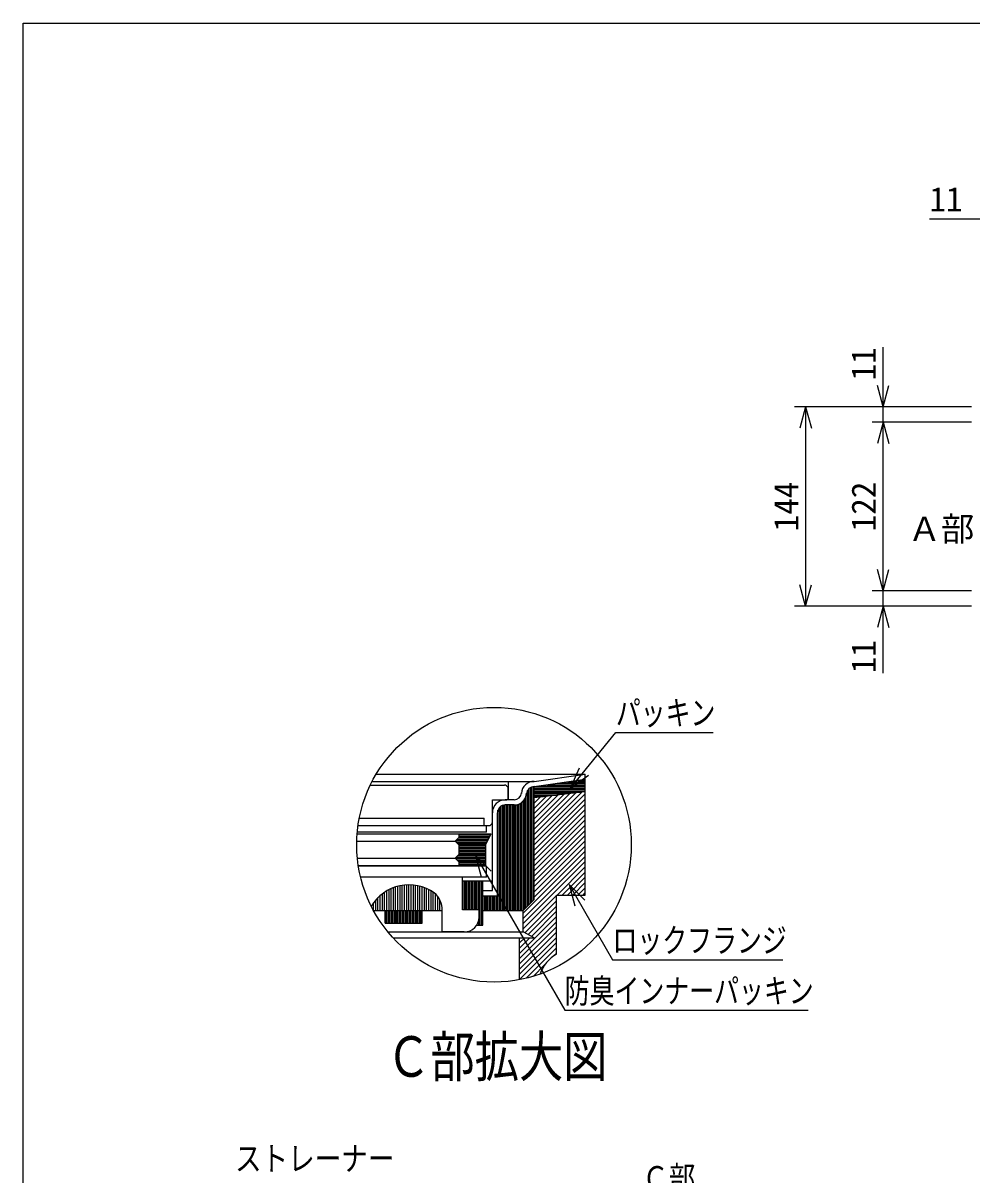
# Model space of a CAD drawing. Units: millimetres, scale not verified. Extents: x -1092 to 1092, y -744 to 696.
# Drawn here: x -1092 to -406, y -137 to 696 of the extents above; entities that cross this region are included whole.
import ezdxf
from ezdxf.enums import TextEntityAlignment as Align

# ---------------------------------------------------------------- set-up
doc = ezdxf.new("R2010")
doc.units = ezdxf.units.MM
doc.header["$LTSCALE"] = 8
for name, color, linetype in [('0-5_寸法線', 7, 'Continuous'), ('0-7_枠細線', 5, 'Continuous'), ('0-8_枠中線', 5, 'Continuous'), ('0-A_極細1', 7, 'Continuous'), ('0-D_寸法1', 7, 'Continuous'), ('1-1_寸法4', 7, 'Continuous')]:
    doc.layers.add(name, color=color, linetype=linetype)
doc.styles.add('ＭＳ ゴシック', font='')
doc.styles.get('ＭＳ ゴシック').set_extended_font_data('MS Gothic')

msp = doc.modelspace()

# ---------------------------------------------------------------- linework, layer by layer
at = {"layer": '0-5_寸法線'}
for p, q in [((-436.548, 554.534), (-378.996, 554.534)), ((-469.996, 407.534), (-469.996, 461.652)), ((-469.996, 418.534), (-474.137, 433.989)), ((-469.996, 418.534), (-465.855, 433.989)), ((-405.996, 418.534), (-533.996, 418.534)), ((-525.996, 418.534), (-530.137, 403.079)), ((-525.996, 418.534), (-521.855, 403.079)), ((-525.996, 418.534), (-525.996, 274.534)), ((-405.996, 418.534), (-477.996, 418.534)), ((-405.996, 407.534), (-477.996, 407.534)), ((-469.996, 407.534), (-474.137, 392.079)), ((-469.996, 407.534), (-465.855, 392.079)), ((-469.996, 285.534), (-469.996, 407.534)), ((-469.996, 285.534), (-474.137, 300.989)), ((-469.996, 285.534), (-465.855, 300.989)), ((-525.996, 274.534), (-530.137, 289.989)), ((-525.996, 274.534), (-521.855, 289.989)), ((-405.996, 285.534), (-477.996, 285.534)), ((-469.996, 225.953), (-469.996, 285.534)), ((-405.996, 274.534), (-533.996, 274.534)), ((-405.996, 274.534), (-477.996, 274.534)), ((-469.996, 274.534), (-474.137, 259.079)), ((-469.996, 274.534), (-465.855, 259.079))]:
    msp.add_line(p, q, dxfattribs=at)
at = {"layer": '0-8_枠中線'}
msp.add_lwpolyline([(-1092, -744), (-1092, 696), (1092, 696), (1092, -744)], close=True, dxfattribs=at)
at = {"layer": '0-A_極細1'}
for p, q in [((-836.542, 153.048), (-685.385, 153.048)), ((-722.297, 147.79), (-685.385, 153.048)), ((-685.385, 149.353), (-685.385, 153.048)), ((-685.385, 68.58), (-685.385, 152.972)), ((-840.815, 145.124), (-743.785, 145.124)), ((-839.48, 147.79), (-722.297, 147.79)), ((-741.119, 135.524), (-741.119, 142.457)), ((-740.852, 134.457), (-740.852, 147.79)), ((-726.142, 58.5), (-726.142, 142.528)), ((-725.076, 59.567), (-725.076, 143.319)), ((-724.009, 60.633), (-724.009, 143.789)), ((-722.942, 61.7), (-722.942, 144.02)), ((-722.297, 144.019), (-685.385, 149.277)), ((-722.297, 62.345), (-722.297, 144.057)), ((-722.297, 143.195), (-685.385, 143.195)), ((-722.297, 142.128), (-685.385, 142.128)), ((-720.597, 144.261), (-685.385, 144.261)), ((-713.108, 145.328), (-685.385, 145.328)), ((-705.619, 146.395), (-685.385, 146.395)), ((-698.13, 147.461), (-685.385, 147.461)), ((-690.641, 148.528), (-685.385, 148.528)), ((-736.899, 134.457), (-743.252, 134.457)), ((-730.409, 54.457), (-730.409, 133.459)), ((-729.342, 55.3), (-729.342, 134.78)), ((-728.276, 56.367), (-728.276, 136.989)), ((-727.209, 57.433), (-727.209, 141.147)), ((-722.297, 141.061), (-685.385, 141.061)), ((-685.385, 140.286), (-722.297, 136.019)), ((-722.297, 139.995), (-687.905, 139.995)), ((-722.297, 105.649), (-687.957, 139.989)), ((-722.297, 109.42), (-692.221, 139.496)), ((-722.297, 113.191), (-696.486, 139.003)), ((-722.297, 138.928), (-697.133, 138.928)), ((-722.297, 101.877), (-685.385, 138.789)), ((-722.297, 116.962), (-700.75, 138.51)), ((-722.297, 120.734), (-705.014, 138.017)), ((-722.297, 137.861), (-706.361, 137.861)), ((-722.297, 124.505), (-709.278, 137.524)), ((-722.297, 128.276), (-713.542, 137.031)), ((-722.297, 136.795), (-715.589, 136.795)), ((-722.297, 132.047), (-717.806, 136.538)), ((-722.297, 135.818), (-722.07, 136.045)), ((-722.297, 98.106), (-685.385, 135.018)), ((-752.585, 68.857), (-752.585, 125.124)), ((-748.852, 65.124), (-748.852, 125.124)), ((-748.542, 54.457), (-748.542, 126.96)), ((-747.476, 54.457), (-747.476, 128.801)), ((-746.409, 54.457), (-746.409, 129.749)), ((-745.342, 54.457), (-745.342, 130.319)), ((-744.276, 54.457), (-744.276, 130.629)), ((-736.899, 130.724), (-743.252, 130.724)), ((-743.209, 54.457), (-743.209, 130.724)), ((-742.142, 54.457), (-742.142, 130.724)), ((-741.076, 54.457), (-741.076, 130.724)), ((-740.009, 54.457), (-740.009, 130.724)), ((-738.942, 54.457), (-738.942, 130.724)), ((-737.876, 54.457), (-737.876, 130.724)), ((-736.809, 54.457), (-736.809, 130.724)), ((-735.742, 54.457), (-735.742, 130.798)), ((-734.676, 54.457), (-734.676, 131)), ((-733.609, 54.457), (-733.609, 131.341)), ((-732.542, 54.457), (-732.542, 131.839)), ((-731.476, 54.457), (-731.476, 132.524)), ((-722.297, 94.335), (-685.385, 131.247)), ((-722.297, 90.564), (-685.385, 127.476)), ((-848.808, 121.124), (-758.452, 121.124)), ((-758.452, 115.79), (-758.452, 121.124)), ((-722.297, 86.792), (-685.385, 123.704)), ((-722.297, 83.021), (-685.385, 119.933)), ((-850.347, 109.956), (-753.385, 109.956)), ((-756.852, 110.994), (-850.258, 110.994)), ((-849.704, 115.79), (-755.252, 115.79)), ((-776.852, 109.956), (-776.852, 107.289)), ((-776.852, 109.061), (-753.863, 109.061)), ((-757.652, 101.956), (-753.385, 109.956)), ((-756.852, 110.994), (-756.852, 115.79)), ((-722.297, 79.25), (-685.385, 116.162)), ((-722.297, 75.479), (-685.385, 112.391)), ((-722.297, 71.707), (-685.385, 108.619)), ((-850.631, 104.623), (-779.519, 104.623)), ((-779.519, 104.623), (-776.852, 107.289)), ((-776.852, 101.956), (-779.519, 104.623)), ((-779.347, 104.795), (-756.138, 104.795)), ((-778.624, 103.728), (-756.707, 103.728)), ((-778.28, 105.861), (-755.569, 105.861)), ((-777.557, 102.661), (-757.276, 102.661)), ((-777.213, 106.928), (-755, 106.928)), ((-776.852, 107.995), (-754.431, 107.995)), ((-776.852, 101.956), (-776.852, 95.023)), ((-776.852, 101.595), (-757.652, 101.595)), ((-776.852, 100.528), (-757.652, 100.528)), ((-757.652, 101.956), (-757.652, 87.023)), ((-722.297, 67.936), (-685.385, 104.848)), ((-722.297, 64.165), (-685.385, 101.077)), ((-850.195, 92.356), (-779.519, 92.356)), ((-779.157, 91.995), (-757.652, 91.995)), ((-778.813, 93.061), (-757.652, 93.061)), ((-777.747, 94.128), (-757.652, 94.128)), ((-776.852, 99.461), (-757.652, 99.461)), ((-776.852, 98.395), (-757.652, 98.395)), ((-776.852, 97.328), (-757.652, 97.328)), ((-776.852, 96.261), (-757.652, 96.261)), ((-776.852, 95.195), (-757.652, 95.195)), ((-730.185, 52.506), (-685.385, 97.306)), ((-730.185, 48.735), (-685.385, 93.535)), ((-849.528, 87.023), (-757.652, 87.023)), ((-756.852, 86.461), (-849.44, 86.461)), ((-778.091, 90.928), (-757.652, 90.928)), ((-777.024, 89.861), (-757.652, 89.861)), ((-776.852, 89.689), (-776.852, 87.023)), ((-776.852, 88.795), (-757.652, 88.795)), ((-776.852, 87.728), (-757.652, 87.728)), ((-756.852, 78.461), (-756.852, 86.461)), ((-730.185, 44.963), (-685.385, 89.763)), ((-705.758, 65.619), (-685.385, 85.992)), ((-774.185, 78.461), (-847.832, 78.461)), ((-756.852, 78.461), (-774.185, 78.461)), ((-774.185, 54.994), (-774.185, 78.461)), ((-774.185, 75.79), (-752.585, 75.79)), ((-774.142, 54.994), (-774.142, 75.79)), ((-773.076, 54.994), (-773.076, 75.79)), ((-772.009, 54.994), (-772.009, 75.79)), ((-770.942, 54.994), (-770.942, 75.79)), ((-769.876, 54.994), (-769.876, 75.79)), ((-768.809, 54.994), (-768.809, 75.79)), ((-767.742, 54.994), (-767.742, 75.79)), ((-766.676, 54.994), (-766.676, 75.79)), ((-765.609, 54.994), (-765.609, 75.79)), ((-764.542, 54.994), (-764.542, 75.79)), ((-763.476, 54.994), (-763.476, 75.79)), ((-762.409, 54.994), (-762.409, 75.79)), ((-761.342, 43.79), (-761.342, 75.79)), ((-760.276, 43.79), (-760.276, 75.79)), ((-759.519, 43.79), (-759.519, 75.79)), ((-701.987, 65.619), (-685.385, 82.221)), ((-698.216, 65.619), (-685.385, 78.45)), ((-830.521, 54.457), (-830.521, 67.67)), ((-828.921, 54.457), (-828.921, 68.663)), ((-827.321, 54.457), (-827.321, 69.532)), ((-825.721, 54.457), (-825.721, 70.289)), ((-824.121, 54.457), (-824.121, 70.94)), ((-822.521, 54.457), (-822.521, 71.495)), ((-820.921, 54.457), (-820.921, 71.956)), ((-819.321, 54.457), (-819.321, 72.33)), ((-817.721, 54.457), (-817.721, 72.618)), ((-816.121, 54.457), (-816.121, 72.823)), ((-814.521, 54.457), (-814.521, 72.947)), ((-812.921, 54.457), (-812.921, 72.99)), ((-811.321, 54.457), (-811.321, 72.954)), ((-809.721, 54.457), (-809.721, 72.837)), ((-808.121, 54.457), (-808.121, 72.639)), ((-806.521, 54.457), (-806.521, 72.358)), ((-804.921, 54.457), (-804.921, 71.992)), ((-803.321, 54.457), (-803.321, 71.538)), ((-801.721, 54.457), (-801.721, 70.992)), ((-800.121, 54.457), (-800.121, 70.349)), ((-798.521, 54.457), (-798.521, 69.602)), ((-796.921, 54.457), (-796.921, 68.743)), ((-795.321, 54.457), (-795.321, 67.761)), ((-759.519, 68.857), (-752.585, 68.857)), ((-694.444, 65.619), (-685.385, 74.678)), ((-690.673, 65.619), (-685.385, 70.907)), ((-686.902, 65.619), (-685.385, 67.136)), ((-838.521, 54.457), (-838.521, 60.098)), ((-836.921, 54.457), (-836.921, 62.078)), ((-835.321, 54.457), (-835.321, 63.775)), ((-833.721, 54.457), (-833.721, 65.249)), ((-832.121, 54.457), (-832.121, 66.538)), ((-793.721, 54.457), (-793.721, 66.488)), ((-792.121, 54.457), (-792.121, 64.686)), ((-790.521, 54.457), (-790.521, 62.11)), ((-759.519, 65.124), (-748.852, 65.124)), ((-759.209, 54.457), (-759.209, 65.124)), ((-758.142, 54.457), (-758.142, 65.124)), ((-757.076, 54.457), (-757.076, 65.124)), ((-756.009, 54.457), (-756.009, 65.124)), ((-754.942, 54.457), (-754.942, 65.124)), ((-753.876, 54.457), (-753.876, 65.124)), ((-752.809, 54.457), (-752.809, 65.124)), ((-751.742, 54.457), (-751.742, 65.124)), ((-750.676, 54.457), (-750.676, 65.124)), ((-749.609, 54.457), (-749.609, 65.124)), ((-730.185, 41.192), (-706.185, 65.192)), ((-722.297, 62.345), (-730.185, 54.457)), ((-729.191, 38.415), (-706.185, 61.421)), ((-706.185, 22.953), (-706.185, 65.619)), ((-840.121, 57.484), (-840.121, 57.735)), ((-838.536, 54.457), (-788.852, 54.457)), ((-829.992, 45.39), (-829.992, 54.457)), ((-829.609, 45.39), (-829.609, 54.457)), ((-828.542, 45.39), (-828.542, 54.457)), ((-827.476, 45.39), (-827.476, 54.457)), ((-826.409, 45.39), (-826.409, 54.457)), ((-825.342, 45.39), (-825.342, 54.457)), ((-824.276, 45.39), (-824.276, 54.457)), ((-823.209, 45.39), (-823.209, 54.457)), ((-822.142, 45.39), (-822.142, 54.457)), ((-821.076, 45.39), (-821.076, 54.457)), ((-820.009, 45.39), (-820.009, 54.457)), ((-818.942, 45.39), (-818.942, 54.457)), ((-817.876, 45.39), (-817.876, 54.457)), ((-816.809, 45.39), (-816.809, 54.457)), ((-815.742, 45.39), (-815.742, 54.457)), ((-814.676, 45.39), (-814.676, 54.457)), ((-813.609, 45.39), (-813.609, 54.457)), ((-812.542, 45.39), (-812.542, 54.457)), ((-811.476, 45.39), (-811.476, 54.457)), ((-810.409, 45.39), (-810.409, 54.457)), ((-809.342, 45.39), (-809.342, 54.457)), ((-808.276, 45.39), (-808.276, 54.457)), ((-807.209, 45.39), (-807.209, 54.457)), ((-806.142, 45.39), (-806.142, 54.457)), ((-805.076, 45.39), (-805.076, 54.457)), ((-804.009, 45.39), (-804.009, 54.457)), ((-803.325, 45.39), (-803.325, 54.457)), ((-788.921, 54.457), (-788.921, 56.48)), ((-788.852, 38.994), (-788.852, 54.457)), ((-759.519, 54.457), (-730.185, 54.457)), ((-732.852, 23.44), (-706.185, 50.107)), ((-726.744, 37.091), (-706.185, 57.65)), ((-724.296, 35.767), (-706.185, 53.878)), ((-829.992, 45.39), (-803.325, 45.39)), ((-763.946, 43.79), (-759.519, 43.79)), ((-763.476, 43.79), (-763.476, 44.576)), ((-762.409, 43.79), (-762.409, 47.488)), ((-732.852, 19.669), (-706.185, 46.336)), ((-732.852, 15.898), (-706.185, 42.565)), ((-828.069, 38.953), (-730.185, 38.953)), ((-824.352, 34.686), (-722.297, 34.686)), ((-772.852, 38.994), (-788.852, 38.994)), ((-732.852, 12.127), (-706.185, 38.793)), ((-732.852, 8.356), (-706.185, 35.022)), ((-732.852, 4.474), (-732.852, 34.686)), ((-732.852, 27.212), (-725.378, 34.686)), ((-732.852, 30.983), (-729.149, 34.686)), ((-732.852, 4.584), (-706.185, 31.251)), ((-728.189, 5.476), (-706.185, 27.48)), ((-708.296, 21.598), (-706.185, 23.708)), ((-723.03, 6.864), (-714.591, 15.303))]:
    msp.add_line(p, q, dxfattribs=at)
for points in [[(-752.585, 118.457), (-752.585, 134.457), (-742.185, 134.457)], [(-776.852, 89.689), (-779.519, 92.356), (-776.852, 95.023)], [(-706.185, 65.619), (-685.385, 65.619), (-685.385, 68.58)], [(-762.185, 49.661), (-762.185, 54.994), (-774.185, 54.994)], [(-722.297, 34.686), (-730.185, 38.953), (-730.185, 54.457)]]:
    msp.add_lwpolyline(points, dxfattribs=at)
msp.add_circle((-751.384, 102.01), 99.281, dxfattribs=at)
for centre, radius, start, end in [((-743.785, 142.457), 2.667, 24.05455, 90), ((-743.785, 142.457), 2.667, 0, 24.05455), ((-722.297, 138.457), 9.333, 90, 175.84901), ((-722.297, 138.457), 5.6, 90, 175.84901), ((-743.252, 125.124), 9.333, 90, 180), ((-742.185, 135.524), 1.067, 270, 360), ((-736.899, 139.79), 5.333, 270, 356.64911), ((-736.899, 139.79), 9.067, 270, 356.64911), ((-743.252, 125.124), 5.6, 90, 180), ((-755.252, 118.457), 2.667, 270, 360), ((-812.852, 40.99), 32, 55.16629, 148.68485), ((-804.852, 54.994), 16, 358.0749, 50.0295), ((-772.852, 49.661), 10.667, 270, 360), ((-692.852, -0.141), 26.667, 120, 161.13979)]:
    msp.add_arc(centre, radius, start, end, dxfattribs=at)
at = {"layer": '0-D_寸法1'}
for p, q in [((-696.017, 142.958), (-689.486, 157.564)), ((-696.017, 142.958), (-683.058, 152.342)), ((-764.876, 94.244), (-753.562, 82.93)), ((-764.876, 94.244), (-760.735, 78.789)), ((-697.116, 73.22), (-685.802, 61.907)), ((-697.116, 73.22), (-692.974, 57.766))]:
    msp.add_line(p, q, dxfattribs=at)
for points in [[(-696.017, 142.958), (-663.284, 183.248), (-592.884, 183.248)], [(-764.876, 94.244), (-700.251, -17.691), (-524.251, -17.691)], [(-697.116, 73.22), (-665.711, 18.831), (-542.511, 18.831)]]:
    msp.add_lwpolyline(points, dxfattribs=at)

# ---------------------------------------------------------------- texts
at = {"layer": '0-5_寸法線', "style": 'ＭＳ ゴシック'}
for s, p in [('11', (-436.548, 554.534)), ('Ａ部', (-452.065, 316.259))]:
    msp.add_text(s, height=17.6, dxfattribs=at).set_placement(p, align=Align.BOTTOM_LEFT)
for s, p in [('11', (-469.996, 437.652)), ('144', (-525.996, 328.534)), ('122', (-469.996, 328.534)), ('11', (-469.996, 225.953))]:
    msp.add_text(s, height=17.6, rotation=90, dxfattribs=at).set_placement(p, align=Align.BOTTOM_LEFT)
at = {"layer": '0-7_枠細線', "style": 'ＭＳ ゴシック', "width": 0.8}
msp.add_text('Ｃ部拡大図', height=29.33, dxfattribs=at).set_placement((-829.318, -74.563), align=Align.BOTTOM_LEFT)
at = {"layer": '0-D_寸法1', "style": 'ＭＳ ゴシック', "width": 0.75}
for s, p in [('パッキン', (-663.284, 183.248)), ('ロックフランジ', (-665.711, 18.831)), ('防臭インナーパッキン', (-700.251, -17.691))]:
    msp.add_text(s, height=17.6, dxfattribs=at).set_placement(p, align=Align.BOTTOM_LEFT)
at = {"layer": '1-1_寸法4', "style": 'ＭＳ ゴシック', "width": 0.8}
for s, p in [('ストレーナー', (-938.689, -138.907)), ('Ｃ部', (-644.215, -153.206))]:
    msp.add_text(s, height=17.6, dxfattribs=at).set_placement(p, align=Align.BOTTOM_LEFT)

doc.saveas('drawing.dxf')
